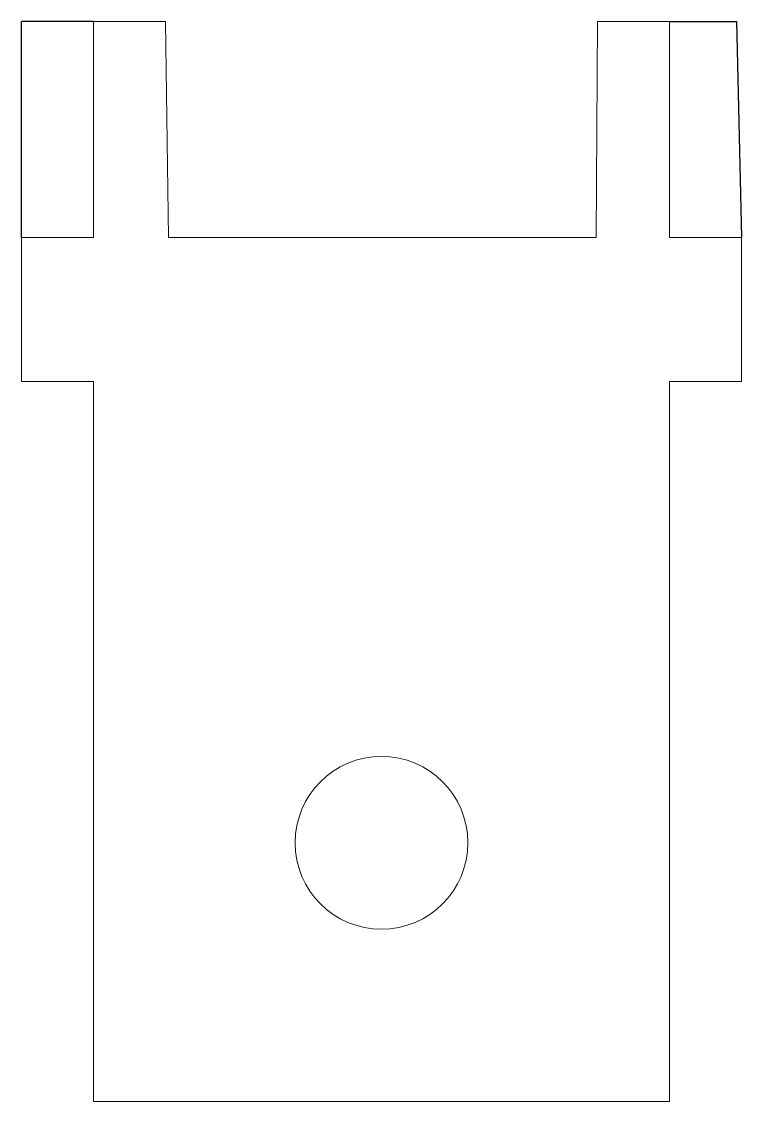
# Model space of a CAD drawing. Header units: inches. Extents: x -0.25 to 0.25, y -0.3 to 0.45.
import ezdxf

# ---------------------------------------------------------------- set-up
doc = ezdxf.new("R2010")
doc.units = ezdxf.units.IN
doc.header["$MEASUREMENT"] = 0

msp = doc.modelspace()

# ---------------------------------------------------------------- linework, layer by layer
at = {"color": 1}
for p, q in [((-0.25, 0.3), (-0.25, 0.45)), ((-0.2, 0.45), (-0.25, 0.45)), ((0.2, 0.45), (0.24651, 0.45)), ((0.24651, 0.45), (0.25, 0.3))]:
    msp.add_line(p, q, dxfattribs=at)
at = {"color": 1, "linetype": 'Continuous', "lineweight": 15}
for p, q in [((-0.15, 0.45), (-0.2, 0.45)), ((-0.2, 0.45), (-0.2, 0.3)), ((-0.14795, 0.3), (-0.15, 0.45)), ((0.15, 0.45), (0.14918, 0.3)), ((0.2, 0.45), (0.15, 0.45)), ((0.2, 0.3), (0.2, 0.45)), ((-0.2, 0.3), (-0.25, 0.3)), ((-0.25, 0.3), (-0.25, 0.2)), ((0.14918, 0.3), (-0.14795, 0.3)), ((0.25, 0.3), (0.2, 0.3)), ((0.25, 0.2), (0.25, 0.3)), ((-0.25, 0.2), (-0.2, 0.2)), ((-0.2, 0.2), (-0.2, -0.3)), ((0.2, -0.3), (0.2, 0.2)), ((0.2, 0.2), (0.25, 0.2)), ((-0.2, -0.3), (0.2, -0.3))]:
    msp.add_line(p, q, dxfattribs=at)
msp.add_circle((0, -0.12038), 0.06, dxfattribs=at)

doc.saveas('drawing.dxf')
